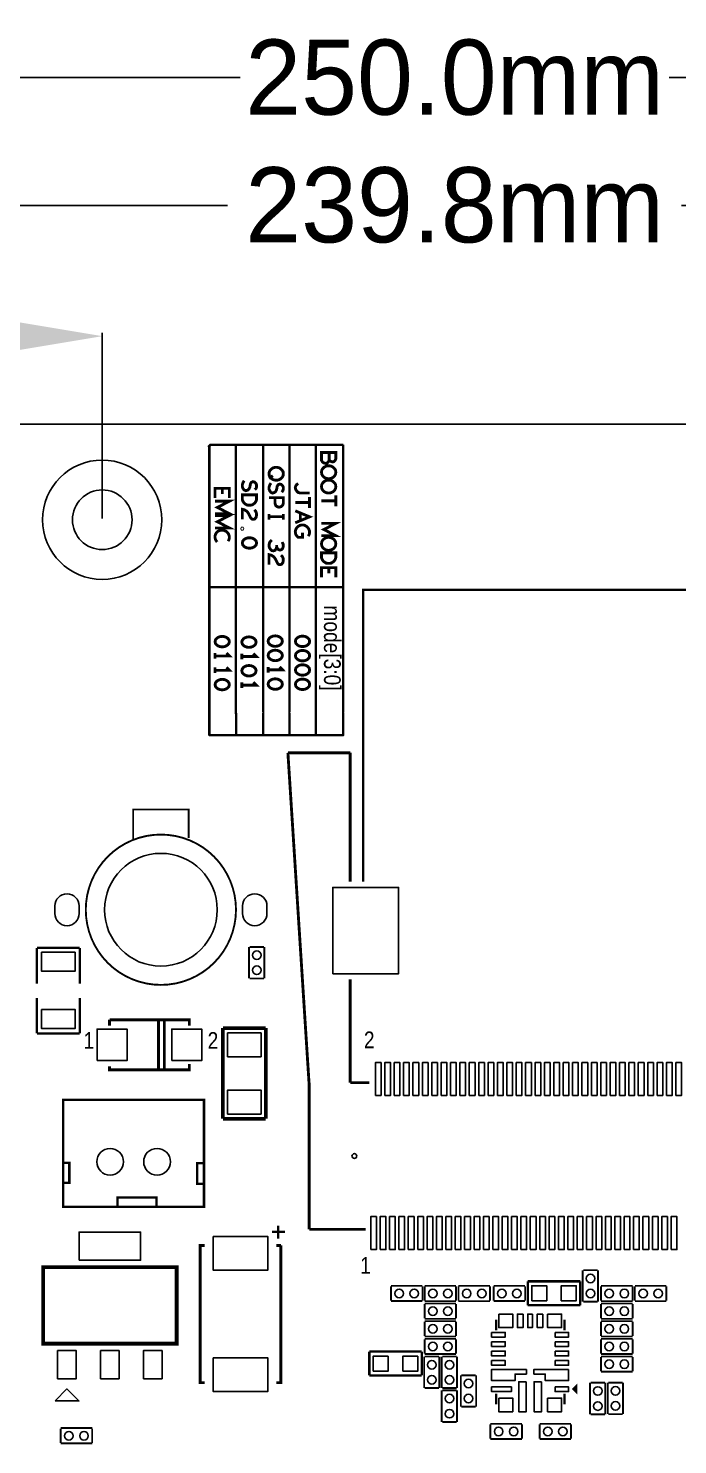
# Model space of a CAD drawing. Extents: x 4 to 274, y -3 to 190.
# Drawn here: x 123.8 to 158.4, y 114.4 to 189.8 of the extents above; entities that cross this region are included whole.
import ezdxf

# ---------------------------------------------------------------- set-up
doc = ezdxf.new("R2010")
doc.units = 0
doc.header["$MEASUREMENT"] = 0
doc.layers.get('0').update_dxf_attribs({"linetype": 'CONTINUOUS'})
doc.layers.get('Defpoints').update_dxf_attribs({"linetype": 'CONTINUOUS'})
for name, color, linetype in [('BG_OUTLINE', 7, 'CONTINUOUS'), ('BG_SILKSCREEN_TOP', 231, 'CONTINUOUS'), ('PG_SILKSCREEN_TOP', 130, 'CONTINUOUS'), ('PIN_TOP', 140, 'CONTINUOUS')]:
    doc.layers.add(name, color=color, linetype=linetype)
doc.dimstyles.get("Standard").update_dxf_attribs({"dimtxt": 0.18, "dimasz": 0.18, "dimexe": 0.18, "dimexo": 0.0625, "dimgap": 0.09, "dimtad": 0, "dimtih": 1, "dimtoh": 1, "dimdec": 4, "dimzin": 0, "dimdsep": 46, "dimtxsty": 'STANDARD', "dimcen": 0.09, "dimadec": 0, "dimazin": 0, "dimtfac": 1, "dimtdec": 4, "dimtofl": 0, "dimtmove": 0, "dimatfit": 3, "dimfxl": 1, "dimtolj": 1, "dimtzin": 0, "dimarcsym": 0})

# ---------------------------------------------------------------- blocks, each defined once
blk = doc.blocks.new('*D9')
at = {"color": 0, "linetype": 'Continuous', "lineweight": -2, "transparency": 16777216}
for p, q in [((26.594, 163.689), (26.594, 173.577)), ((32.594, 173.397), (67.409, 173.397)), ((121.737, 173.397), (86.922, 173.397)), ((127.737, 163.689), (127.737, 173.577))]:
    blk.add_line(p, q, dxfattribs=at)
at = {"color": 0, "linetype": 'Continuous', "transparency": 16777216}
for points in [[(32.594, 174.397), (32.594, 172.397), (26.594, 173.397)], [(121.737, 174.397), (121.737, 172.397), (127.737, 173.397)]]:
    blk.add_solid(points, dxfattribs=at)
at = {"layer": 'Defpoints', "color": 0, "linetype": 'Continuous', "transparency": 16777216}
for p in [(127.737, 173.397), (26.594, 163.627), (127.737, 163.627)]:
    blk.add_point(p, dxfattribs=at)
at = {"color": 0, "linetype": 'Continuous', "transparency": 16777216, "insert": (77.165, 173.397), "char_height": 4, "attachment_point": 5}
blk.add_mtext('\\A1;101.1mm', dxfattribs=at)
blk = doc.blocks.new('*D10')
at = {"color": 0, "linetype": 'Continuous', "lineweight": -2, "transparency": 16777216}
for p, q in [((26.594, 163.689), (26.594, 180.539)), ((32.594, 180.359), (134.417, 180.359)), ((260.421, 180.359), (158.597, 180.359)), ((266.421, 163.689), (266.421, 180.539))]:
    blk.add_line(p, q, dxfattribs=at)
at = {"color": 0, "linetype": 'Continuous', "transparency": 16777216}
for points in [[(32.594, 181.359), (32.594, 179.359), (26.594, 180.359)], [(260.421, 181.359), (260.421, 179.359), (266.421, 180.359)]]:
    blk.add_solid(points, dxfattribs=at)
at = {"layer": 'Defpoints', "color": 0, "linetype": 'Continuous', "transparency": 16777216}
for p in [(266.421, 180.359), (26.594, 163.627), (266.421, 163.627)]:
    blk.add_point(p, dxfattribs=at)
at = {"color": 0, "linetype": 'Continuous', "transparency": 16777216, "insert": (146.507, 180.359), "char_height": 4, "attachment_point": 5}
blk.add_mtext('\\A1;239.8mm', dxfattribs=at)
blk = doc.blocks.new('*D11')
at = {"color": 0, "linetype": 'Continuous', "lineweight": -2, "transparency": 16777216}
for p, q in [((21.514, 168.769), (21.514, 187.334)), ((27.514, 187.154), (135.084, 187.154)), ((265.501, 187.154), (157.931, 187.154)), ((271.501, 168.769), (271.501, 187.334))]:
    blk.add_line(p, q, dxfattribs=at)
at = {"color": 0, "linetype": 'Continuous', "transparency": 16777216}
for points in [[(27.514, 188.154), (27.514, 186.154), (21.514, 187.154)], [(265.501, 188.154), (265.501, 186.154), (271.501, 187.154)]]:
    blk.add_solid(points, dxfattribs=at)
at = {"layer": 'Defpoints', "color": 0, "linetype": 'Continuous', "transparency": 16777216}
for p in [(271.501, 187.154), (21.514, 168.707), (271.501, 168.707)]:
    blk.add_point(p, dxfattribs=at)
at = {"color": 0, "linetype": 'Continuous', "transparency": 16777216, "insert": (146.507, 187.154), "char_height": 4, "attachment_point": 5}
blk.add_mtext('\\A1;250.0mm', dxfattribs=at)

msp = doc.modelspace()

# ---------------------------------------------------------------- linework, layer by layer
at = {"linetype": 'Continuous'}
msp.add_circle((127.7366, 163.6268), 1.5875, dxfattribs=at)
at = {"layer": 'BG_OUTLINE'}
msp.add_lwpolyline([(21.5138, -1.27), (21.5138, 168.7068), (271.5006, 168.7068), (271.5006, -1.27)], close=True, dxfattribs=at)
at = {"layer": 'BG_SILKSCREEN_TOP'}
for points, const_width in [([(133.479032, 153.331926), (133.440932, 153.370026), (133.440932, 167.522906), (133.425692, 167.538146), (133.504432, 167.616886), (140.575792, 167.616886)], 0.127), ([(134.855712, 167.624506), (134.855712, 153.326846), (134.863332, 153.319226), (134.863332, 152.172924), (134.859268, 152.16886)], 0.127), ([(136.300972, 167.632126), (136.300972, 153.347166), (136.293352, 153.339546)], 0.127), ([(137.710672, 167.616886), (137.710672, 153.349706), (137.725912, 153.334466)], 0.127), ([(139.110212, 167.632126), (139.110212, 152.185116), (139.151868, 152.14346)], 0.127), ([(140.575792, 167.616886), (140.575792, 153.347166), (140.591032, 153.331926)], 0.127), ([(139.821412, 166.816786), (139.859512, 166.765986), (139.923012, 166.727886), (140.011912, 166.702486), (140.088112, 166.727886), (140.138912, 166.778686), (140.177012, 166.867586), (140.177012, 167.210486), (139.415012, 167.210486), (139.415012, 166.791386), (139.465812, 166.702486), (139.542012, 166.651686), (139.630912, 166.626286), (139.719812, 166.651686), (139.796012, 166.727886), (139.821412, 166.816786), (139.821412, 167.210486)], 0.1524), ([(139.415012, 166.156386), (139.427712, 166.257986), (139.478512, 166.346886), (139.554712, 166.423086), (139.643612, 166.473886), (139.745212, 166.499286), (139.846812, 166.499286), (139.948412, 166.473886), (140.037312, 166.423086), (140.113512, 166.346886), (140.164312, 166.257986), (140.177012, 166.156386), (140.164312, 166.054786), (140.113512, 165.965886), (140.037312, 165.889686), (139.948412, 165.838886), (139.846812, 165.813486), (139.745212, 165.813486), (139.643612, 165.838886), (139.554712, 165.889686), (139.478512, 165.965886), (139.427712, 166.054786), (139.415012, 166.156386)], 0.1524), ([(136.621012, 166.075106), (136.633712, 166.176706), (136.684512, 166.265606), (136.760712, 166.341806), (136.849612, 166.392606), (136.951212, 166.418006), (137.052812, 166.418006), (137.154412, 166.392606), (137.243312, 166.341806), (137.319512, 166.265606), (137.370312, 166.176706), (137.383012, 166.075106), (137.370312, 165.973506), (137.319512, 165.884606), (137.243312, 165.808406), (137.154412, 165.757606), (137.052812, 165.732206), (136.951212, 165.732206), (136.849612, 165.757606), (136.760712, 165.808406), (136.684512, 165.884606), (136.633712, 165.973506), (136.621012, 166.075106)], 0.1524), ([(136.824212, 165.973506), (136.621012, 165.821106)], 0.1524), ([(133.743192, 164.792406), (133.743192, 165.300406), (134.505192, 165.300406), (134.505192, 164.792406)], 0.1524), ([(134.136892, 164.995606), (134.136892, 165.300406)], 0.1524), ([(135.297672, 165.706806), (135.234172, 165.605206), (135.196072, 165.490906), (135.196072, 165.389306), (135.234172, 165.287706), (135.297672, 165.211506), (135.386572, 165.173406), (135.475472, 165.198806), (135.551672, 165.262306), (135.602472, 165.376606), (135.627872, 165.529006), (135.678672, 165.617906), (135.767572, 165.656006), (135.856472, 165.630606), (135.919972, 165.567106), (135.958072, 165.478206), (135.958072, 165.389306), (135.932672, 165.300406), (135.869172, 165.224206)], 0.1524), ([(136.722612, 165.579806), (136.659112, 165.478206), (136.621012, 165.363906), (136.621012, 165.262306), (136.659112, 165.160706), (136.722612, 165.084506), (136.811512, 165.046406), (136.900412, 165.071806), (136.976612, 165.135306), (137.027412, 165.249606), (137.052812, 165.402006), (137.103612, 165.490906), (137.192512, 165.529006), (137.281412, 165.503606), (137.344912, 165.440106), (137.383012, 165.351206), (137.383012, 165.262306), (137.357612, 165.173406), (137.294112, 165.097206)], 0.1524), ([(138.170412, 165.562026), (138.094212, 165.498526), (138.043412, 165.422326), (138.018012, 165.333426), (138.043412, 165.231826), (138.094212, 165.155626), (138.170412, 165.079426), (138.272012, 165.054026), (138.780012, 165.054026)], 0.1524), ([(139.415012, 165.394386), (139.427712, 165.495986), (139.478512, 165.584886), (139.554712, 165.661086), (139.643612, 165.711886), (139.745212, 165.737286), (139.846812, 165.737286), (139.948412, 165.711886), (140.037312, 165.661086), (140.113512, 165.584886), (140.164312, 165.495986), (140.177012, 165.394386), (140.164312, 165.292786), (140.113512, 165.203886), (140.037312, 165.127686), (139.948412, 165.076886), (139.846812, 165.051486), (139.745212, 165.051486), (139.643612, 165.076886), (139.554712, 165.127686), (139.478512, 165.203886), (139.427712, 165.292786), (139.415012, 165.394386)], 0.1524), ([(133.743192, 164.614606), (134.505192, 164.614606), (133.870192, 164.284406), (134.505192, 163.954206), (133.743192, 163.954206)], 0.1524), ([(135.196072, 164.957506), (135.958072, 164.957506), (135.958072, 164.703506), (135.919972, 164.601906), (135.869172, 164.525706), (135.792972, 164.462206), (135.704072, 164.411406), (135.577072, 164.398706), (135.450072, 164.411406), (135.361172, 164.462206), (135.284972, 164.525706), (135.234172, 164.601906), (135.196072, 164.703506), (135.196072, 164.957506)], 0.1524), ([(136.621012, 164.805106), (137.383012, 164.805106), (137.383012, 164.500306), (137.344912, 164.398706), (137.256012, 164.322506), (137.154412, 164.297106), (137.052812, 164.322506), (136.976612, 164.386006), (136.938512, 164.500306), (136.938512, 164.805106)], 0.1524), ([(138.780012, 164.546026), (138.018012, 164.546026)], 0.1524), ([(138.780012, 164.838126), (138.780012, 164.253926)], 0.1524), ([(140.177012, 164.632386), (139.415012, 164.632386)], 0.1524), ([(140.177012, 164.924486), (140.177012, 164.340286)], 0.1524), ([(133.743192, 163.852606), (134.505192, 163.852606), (133.870192, 163.522406), (134.505192, 163.192206), (133.743192, 163.192206)], 0.1524), ([(135.831072, 164.157406), (135.907272, 164.081206), (135.945372, 163.992306), (135.958072, 163.890706), (135.932672, 163.763706), (135.869172, 163.674806), (135.792972, 163.649406), (135.716772, 163.662106), (135.653272, 163.712906), (135.526272, 163.966906), (135.437372, 164.081206), (135.310372, 164.157406), (135.196072, 164.182806), (135.196072, 163.649406)], 0.1524), ([(136.621012, 163.941506), (136.621012, 163.636706)], 0.1524), ([(137.383012, 163.789106), (136.621012, 163.789106)], 0.1524), ([(137.383012, 163.941506), (137.383012, 163.636706)], 0.1524), ([(138.018012, 164.101526), (138.780012, 163.784026), (138.018012, 163.466526)], 0.1524), ([(138.284712, 163.580826), (138.284712, 163.987226)], 0.1524), ([(134.441692, 162.481006), (134.479792, 162.557206), (134.505192, 162.646106), (134.505192, 162.747706), (134.467092, 162.862006), (134.403592, 162.950906), (134.327392, 163.014406), (134.200392, 163.065206), (134.086092, 163.077906), (133.971792, 163.052506), (133.895592, 163.014406), (133.819392, 162.938206), (133.768592, 162.849306), (133.743192, 162.760406), (133.743192, 162.671506), (133.768592, 162.582606), (133.806692, 162.506406), (133.857492, 162.442906)], 0.1524), ([(135.170672, 163.154106), (135.183372, 163.179506), (135.208772, 163.179506), (135.221472, 163.154106), (135.208772, 163.128706), (135.183372, 163.128706), (135.170672, 163.154106)], 0.1524), ([(138.399012, 162.945826), (138.399012, 162.691826), (138.170412, 162.691826), (138.094212, 162.768026), (138.043412, 162.856926), (138.018012, 162.983926), (138.043412, 163.110926), (138.094212, 163.199826), (138.170412, 163.276026), (138.259312, 163.326826), (138.360912, 163.352226), (138.449812, 163.352226), (138.526012, 163.326826), (138.614912, 163.276026), (138.691112, 163.199826), (138.741912, 163.123626), (138.780012, 163.022026), (138.780012, 162.933126), (138.754612, 162.831526), (138.703812, 162.755326)], 0.1524), ([(139.415012, 163.438586), (140.177012, 163.438586), (139.542012, 163.108386), (140.177012, 162.778186), (139.415012, 162.778186)], 0.1524), ([(135.958072, 162.392106), (135.932672, 162.493706), (135.869172, 162.569906), (135.792972, 162.620706), (135.691372, 162.658806), (135.577072, 162.671506), (135.462772, 162.658806), (135.361172, 162.620706), (135.284972, 162.569906), (135.221472, 162.493706), (135.196072, 162.392106), (135.221472, 162.290506), (135.284972, 162.214306), (135.361172, 162.163506), (135.462772, 162.125406), (135.577072, 162.112706), (135.691372, 162.125406), (135.792972, 162.163506), (135.869172, 162.214306), (135.932672, 162.290506), (135.958072, 162.392106)], 0.1524), ([(136.773412, 162.544506), (136.684512, 162.468306), (136.633712, 162.366706), (136.621012, 162.252406), (136.633712, 162.150806), (136.697212, 162.049206), (136.773412, 161.985706), (136.849612, 161.973006), (136.938512, 161.998406), (137.002012, 162.087306), (137.027412, 162.176206), (137.027412, 162.290506)], 0.1524), ([(137.027412, 162.176206), (137.065512, 162.100006), (137.129012, 162.036506), (137.205212, 162.011106), (137.281412, 162.036506), (137.344912, 162.100006), (137.383012, 162.214306), (137.370312, 162.328606), (137.319512, 162.442906)], 0.1524), ([(139.415012, 162.346386), (139.427712, 162.447986), (139.478512, 162.536886), (139.554712, 162.613086), (139.643612, 162.663886), (139.745212, 162.689286), (139.846812, 162.689286), (139.948412, 162.663886), (140.037312, 162.613086), (140.113512, 162.536886), (140.164312, 162.447986), (140.177012, 162.346386), (140.164312, 162.244786), (140.113512, 162.155886), (140.037312, 162.079686), (139.948412, 162.028886), (139.846812, 162.003486), (139.745212, 162.003486), (139.643612, 162.028886), (139.554712, 162.079686), (139.478512, 162.155886), (139.427712, 162.244786), (139.415012, 162.346386)], 0.1524), ([(137.256012, 161.744406), (137.332212, 161.668206), (137.370312, 161.579306), (137.383012, 161.477706), (137.357612, 161.350706), (137.294112, 161.261806), (137.217912, 161.236406), (137.141712, 161.249106), (137.078212, 161.299906), (136.951212, 161.553906), (136.862312, 161.668206), (136.735312, 161.744406), (136.621012, 161.769806), (136.621012, 161.236406)], 0.1524), ([(139.415012, 161.863786), (140.177012, 161.863786), (140.177012, 161.609786), (140.138912, 161.508186), (140.088112, 161.431986), (140.011912, 161.368486), (139.923012, 161.317686), (139.796012, 161.304986), (139.669012, 161.317686), (139.580112, 161.368486), (139.503912, 161.431986), (139.453112, 161.508186), (139.415012, 161.609786), (139.415012, 161.863786)], 0.1524), ([(139.415012, 160.568386), (139.415012, 161.076386), (140.177012, 161.076386), (140.177012, 160.568386)], 0.1524), ([(139.808712, 160.771586), (139.808712, 161.076386)], 0.1524), ([(140.593572, 160.040066), (133.458712, 160.040066), (133.451092, 160.047686)], 0.127), ([(141.6304, 144.3736), (141.6304, 159.893), (209.4992, 159.893), (209.4992, 144.3736)], 0.127), ([(137.332212, 157.169866), (137.306812, 157.271466), (137.243312, 157.347666), (137.167112, 157.398466), (137.065512, 157.436566), (136.951212, 157.449266), (136.836912, 157.436566), (136.735312, 157.398466), (136.659112, 157.347666), (136.595612, 157.271466), (136.570212, 157.169866), (136.595612, 157.068266), (136.659112, 156.992066), (136.735312, 156.941266), (136.836912, 156.903166), (136.951212, 156.890466), (137.065512, 156.903166), (137.167112, 156.941266), (137.243312, 156.992066), (137.306812, 157.068266), (137.332212, 157.169866)], 0.1524), ([(134.507732, 157.141926), (134.482332, 157.243526), (134.418832, 157.319726), (134.342632, 157.370526), (134.241032, 157.408626), (134.126732, 157.421326), (134.012432, 157.408626), (133.910832, 157.370526), (133.834632, 157.319726), (133.771132, 157.243526), (133.745732, 157.141926), (133.771132, 157.040326), (133.834632, 156.964126), (133.910832, 156.913326), (134.012432, 156.875226), (134.126732, 156.862526), (134.241032, 156.875226), (134.342632, 156.913326), (134.418832, 156.964126), (134.482332, 157.040326), (134.507732, 157.141926)], 0.1524), ([(135.932672, 157.116526), (135.907272, 157.218126), (135.843772, 157.294326), (135.767572, 157.345126), (135.665972, 157.383226), (135.551672, 157.395926), (135.437372, 157.383226), (135.335772, 157.345126), (135.259572, 157.294326), (135.196072, 157.218126), (135.170672, 157.116526), (135.196072, 157.014926), (135.259572, 156.938726), (135.335772, 156.887926), (135.437372, 156.849826), (135.551672, 156.837126), (135.665972, 156.849826), (135.767572, 156.887926), (135.843772, 156.938726), (135.907272, 157.014926), (135.932672, 157.116526)], 0.1524), ([(138.023092, 157.157166), (138.048492, 157.055566), (138.111992, 156.979366), (138.188192, 156.928566), (138.289792, 156.890466), (138.404092, 156.877766), (138.518392, 156.890466), (138.619992, 156.928566), (138.696192, 156.979366), (138.759692, 157.055566), (138.785092, 157.157166), (138.759692, 157.258766), (138.696192, 157.334966), (138.619992, 157.385766), (138.518392, 157.423866), (138.404092, 157.436566), (138.289792, 157.423866), (138.188192, 157.385766), (138.111992, 157.334966), (138.048492, 157.258766), (138.023092, 157.157166)], 0.1524), ([(133.745732, 156.379926), (134.507732, 156.379926), (134.355332, 156.532326)], 0.1524), ([(133.745732, 156.532326), (133.745732, 156.227526)], 0.1524), ([(135.170672, 156.354526), (135.932672, 156.354526), (135.780272, 156.506926)], 0.1524), ([(135.170672, 156.506926), (135.170672, 156.202126)], 0.1524), ([(137.332212, 156.407866), (137.306812, 156.509466), (137.243312, 156.585666), (137.167112, 156.636466), (137.065512, 156.674566), (136.951212, 156.687266), (136.836912, 156.674566), (136.735312, 156.636466), (136.659112, 156.585666), (136.595612, 156.509466), (136.570212, 156.407866), (136.595612, 156.306266), (136.659112, 156.230066), (136.735312, 156.179266), (136.836912, 156.141166), (136.951212, 156.128466), (137.065512, 156.141166), (137.167112, 156.179266), (137.243312, 156.230066), (137.306812, 156.306266), (137.332212, 156.407866)], 0.1524), ([(138.023092, 156.395166), (138.048492, 156.293566), (138.111992, 156.217366), (138.188192, 156.166566), (138.289792, 156.128466), (138.404092, 156.115766), (138.518392, 156.128466), (138.619992, 156.166566), (138.696192, 156.217366), (138.759692, 156.293566), (138.785092, 156.395166), (138.759692, 156.496766), (138.696192, 156.572966), (138.619992, 156.623766), (138.518392, 156.661866), (138.404092, 156.674566), (138.289792, 156.661866), (138.188192, 156.623766), (138.111992, 156.572966), (138.048492, 156.496766), (138.023092, 156.395166)], 0.1524), ([(133.745732, 155.617926), (134.507732, 155.617926), (134.355332, 155.770326)], 0.1524), ([(133.745732, 155.770326), (133.745732, 155.465526)], 0.1524), ([(135.932672, 155.592526), (135.907272, 155.694126), (135.843772, 155.770326), (135.767572, 155.821126), (135.665972, 155.859226), (135.551672, 155.871926), (135.437372, 155.859226), (135.335772, 155.821126), (135.259572, 155.770326), (135.196072, 155.694126), (135.170672, 155.592526), (135.196072, 155.490926), (135.259572, 155.414726), (135.335772, 155.363926), (135.437372, 155.325826), (135.551672, 155.313126), (135.665972, 155.325826), (135.767572, 155.363926), (135.843772, 155.414726), (135.907272, 155.490926), (135.932672, 155.592526)], 0.1524), ([(136.570212, 155.645866), (137.332212, 155.645866), (137.179812, 155.798266)], 0.1524), ([(136.570212, 155.798266), (136.570212, 155.493466)], 0.1524), ([(138.023092, 155.633166), (138.048492, 155.531566), (138.111992, 155.455366), (138.188192, 155.404566), (138.289792, 155.366466), (138.404092, 155.353766), (138.518392, 155.366466), (138.619992, 155.404566), (138.696192, 155.455366), (138.759692, 155.531566), (138.785092, 155.633166), (138.759692, 155.734766), (138.696192, 155.810966), (138.619992, 155.861766), (138.518392, 155.899866), (138.404092, 155.912566), (138.289792, 155.899866), (138.188192, 155.861766), (138.111992, 155.810966), (138.048492, 155.734766), (138.023092, 155.633166)], 0.1524), ([(134.507732, 154.855926), (134.482332, 154.957526), (134.418832, 155.033726), (134.342632, 155.084526), (134.241032, 155.122626), (134.126732, 155.135326), (134.012432, 155.122626), (133.910832, 155.084526), (133.834632, 155.033726), (133.771132, 154.957526), (133.745732, 154.855926), (133.771132, 154.754326), (133.834632, 154.678126), (133.910832, 154.627326), (134.012432, 154.589226), (134.126732, 154.576526), (134.241032, 154.589226), (134.342632, 154.627326), (134.418832, 154.678126), (134.482332, 154.754326), (134.507732, 154.855926)], 0.1524), ([(135.170672, 154.830526), (135.932672, 154.830526), (135.780272, 154.982926)], 0.1524), ([(135.170672, 154.982926), (135.170672, 154.678126)], 0.1524), ([(137.332212, 154.883866), (137.306812, 154.985466), (137.243312, 155.061666), (137.167112, 155.112466), (137.065512, 155.150566), (136.951212, 155.163266), (136.836912, 155.150566), (136.735312, 155.112466), (136.659112, 155.061666), (136.595612, 154.985466), (136.570212, 154.883866), (136.595612, 154.782266), (136.659112, 154.706066), (136.735312, 154.655266), (136.836912, 154.617166), (136.951212, 154.604466), (137.065512, 154.617166), (137.167112, 154.655266), (137.243312, 154.706066), (137.306812, 154.782266), (137.332212, 154.883866)], 0.1524), ([(138.023092, 154.871166), (138.048492, 154.769566), (138.111992, 154.693366), (138.188192, 154.642566), (138.289792, 154.604466), (138.404092, 154.591766), (138.518392, 154.604466), (138.619992, 154.642566), (138.696192, 154.693366), (138.759692, 154.769566), (138.785092, 154.871166), (138.759692, 154.972766), (138.696192, 155.048966), (138.619992, 155.099766), (138.518392, 155.137866), (138.404092, 155.150566), (138.289792, 155.137866), (138.188192, 155.099766), (138.111992, 155.048966), (138.048492, 154.972766), (138.023092, 154.871166)], 0.1524), ([(133.440932, 153.370026), (133.440932, 152.176226), (133.453632, 152.163526), (140.565632, 152.163526), (140.575792, 152.173686), (140.575792, 153.347166)], 0.127), ([(136.300972, 153.347166), (136.300972, 152.149556), (136.307068, 152.14346)], 0.127), ([(137.710672, 153.349706), (137.710672, 152.175464), (137.704068, 152.16886)], 0.127)]:
    msp.add_lwpolyline(points, dxfattribs=dict(at, const_width=const_width))
at = {"layer": 'PG_SILKSCREEN_TOP'}
for points, const_width in [([(137.625328, 151.22652), (138.762486, 133.48208)], 0.1524), ([(137.625328, 151.22652), (140.942568, 151.22652)], 0.1524), ([(140.942568, 151.22652), (140.942568, 144.36852)], 0.1524), ([(132.335524, 146.685), (132.335524, 148.209), (129.386076, 148.209), (129.386076, 146.6088)], 0.100076), ([(135.5598, 139.2174), (135.5598, 140.8938)], 0.1016), ([(135.5852, 140.8938), (136.3472, 140.8938)], 0.1016), ([(136.3726, 140.8938), (136.3726, 139.2174)], 0.1016), ([(124.2568, 140.843), (124.2568, 138.938)], 0.127), ([(126.5428, 140.843), (124.2568, 140.843)], 0.127), ([(126.5428, 138.938), (126.5428, 140.843)], 0.127), ([(136.3472, 139.2174), (135.5852, 139.2174)], 0.1016), ([(140.942568, 139.168632), (140.942568, 133.67131)], 0.1524), ([(124.2568, 136.2964), (124.2568, 138.176)], 0.127), ([(126.5428, 138.176), (126.5428, 136.2964)], 0.127), ([(128.128776, 137.019284), (132.373624, 137.019284), (132.373624, 136.7028)], 0.1524), ([(128.128776, 136.7028), (128.128776, 137.019284)], 0.1524), ([(130.73761, 134.354316), (130.73761, 137.019284)], 0.1524), ([(131.04241, 134.354316), (131.04241, 137.019284)], 0.1524), ([(134.1628, 136.5758), (134.1628, 131.7498)], 0.2032), ([(136.4488, 136.5758), (134.1628, 136.5758)], 0.2032), ([(136.4488, 131.7498), (136.4488, 136.5758)], 0.2032), ([(126.5428, 136.2964), (124.2568, 136.2964)], 0.127), ([(132.373624, 134.6708), (132.373624, 134.354316), (128.128776, 134.354316), (128.128776, 134.5438)], 0.1524), ([(138.761978, 133.67131), (138.761978, 125.86589)], 0.1524), ([(141.964664, 133.67131), (140.942568, 133.67131)], 0.1524), ([(133.157722, 127.063754), (125.65761, 127.063754), (125.65761, 132.763768), (133.157722, 132.763768), (133.157722, 127.063754)], 0.127), ([(134.1628, 131.7498), (136.4488, 131.7498)], 0.2032), ([(125.6792, 128.3462), (125.984, 128.3462), (125.984, 129.413), (125.7046, 129.413)], 0.127), ([(133.1214, 128.2954), (132.7912, 128.2954), (132.7912, 129.3876), (133.1468, 129.3876)], 0.127), ([(130.6322, 127.1016), (130.6322, 127.5588), (128.5494, 127.5588), (128.5494, 127.0762)], 0.127), ([(137.1092, 126.0602), (137.1092, 125.3744)], 0.127), ([(138.761978, 125.86589), (141.764766, 125.86589)], 0.1524), ([(136.779, 125.73), (137.4648, 125.73)], 0.127), ([(133.1976, 117.71122), (132.95249, 117.71122), (132.95249, 125.01118), (133.1976, 125.01118)], 0.1524), ([(137.0076, 125.01118), (137.25271, 125.01118)], 0.1524), ([(137.25271, 125.01118), (137.25271, 117.71122), (137.0076, 117.71122)], 0.1524), ([(124.587, 123.8504), (131.699, 123.8504), (131.699, 119.7864), (124.587, 119.7864), (124.587, 123.8504)], 0.2032), ([(153.330148, 122.01779), (153.330148, 123.69419)], 0.1016), ([(153.355548, 123.69419), (154.117548, 123.69419)], 0.1016), ([(154.142948, 123.69419), (154.142948, 122.01779)], 0.1016), ([(143.1163, 122.86234), (144.7927, 122.86234)], 0.1016), ([(143.1163, 122.07494), (143.1163, 122.83694)], 0.1016), ([(144.7927, 122.83694), (144.7927, 122.07494)], 0.1016), ([(144.907, 122.8598), (146.5834, 122.8598)], 0.1016), ([(144.907, 122.0724), (144.907, 122.8344)], 0.1016), ([(146.5834, 122.8344), (146.5834, 122.0724)], 0.1016), ([(146.7104, 122.8598), (148.3868, 122.8598)], 0.1016), ([(146.7104, 122.0724), (146.7104, 122.8344)], 0.1016), ([(148.3868, 122.8344), (148.3868, 122.0724)], 0.1016), ([(148.58492, 122.86234), (150.26132, 122.86234)], 0.1016), ([(148.58492, 122.07494), (148.58492, 122.83694)], 0.1016), ([(150.26132, 122.83694), (150.26132, 122.07494)], 0.1016), ([(150.40102, 123.1011), (153.19502, 123.1011)], 0.127), ([(150.40102, 121.8311), (150.40102, 123.1011)], 0.127), ([(153.19502, 123.1011), (153.19502, 121.8311)], 0.127), ([(154.305, 122.8598), (155.9814, 122.8598)], 0.1016), ([(154.305, 122.0724), (154.305, 122.8344)], 0.1016), ([(155.9814, 122.8344), (155.9814, 122.0724)], 0.1016), ([(156.10332, 122.8598), (157.77972, 122.8598)], 0.1016), ([(156.10332, 122.0724), (156.10332, 122.8344)], 0.1016), ([(157.77972, 122.8344), (157.77972, 122.0724)], 0.1016), ([(144.7927, 122.04954), (143.1163, 122.04954)], 0.1016), ([(150.26132, 122.04954), (148.58492, 122.04954)], 0.1016), ([(146.5834, 122.047), (144.907, 122.047)], 0.1016), ([(144.907, 121.92), (146.5834, 121.92)], 0.1016), ([(144.907, 121.1326), (144.907, 121.8946)], 0.1016), ([(146.5834, 121.8946), (146.5834, 121.1326)], 0.1016), ([(148.3868, 122.047), (146.7104, 122.047)], 0.1016), ([(153.19502, 121.8311), (150.40102, 121.8311)], 0.127), ([(154.117548, 122.01779), (153.355548, 122.01779)], 0.1016), ([(155.9814, 122.047), (154.305, 122.047)], 0.1016), ([(154.305, 121.92), (155.9814, 121.92)], 0.1016), ([(154.305, 121.1326), (154.305, 121.8946)], 0.1016), ([(155.9814, 121.8946), (155.9814, 121.1326)], 0.1016), ([(157.77972, 122.047), (156.10332, 122.047)], 0.1016), ([(146.5834, 121.1072), (144.907, 121.1072)], 0.1016), ([(144.907, 120.9802), (146.5834, 120.9802)], 0.1016), ([(144.907, 120.1928), (144.907, 120.9548)], 0.1016), ([(146.5834, 120.9548), (146.5834, 120.1928)], 0.1016), ([(148.717, 120.4976), (148.717, 121.0564)], 0.124968), ([(152.3492, 120.4976), (152.3492, 121.0564)], 0.124968), ([(155.9814, 121.1072), (154.305, 121.1072)], 0.1016), ([(154.305, 120.9802), (155.9814, 120.9802)], 0.1016), ([(154.305, 120.1928), (154.305, 120.9548)], 0.1016), ([(155.9814, 120.9548), (155.9814, 120.1928)], 0.1016), ([(146.5834, 120.1674), (144.907, 120.1674)], 0.1016), ([(144.907, 120.0404), (146.5834, 120.0404)], 0.1016), ([(144.907, 119.253), (144.907, 120.015)], 0.1016), ([(146.5834, 120.015), (146.5834, 119.253)], 0.1016), ([(155.9814, 120.1674), (154.305, 120.1674)], 0.1016), ([(154.305, 120.0404), (155.9814, 120.0404)], 0.1016), ([(154.305, 119.253), (154.305, 120.015)], 0.1016), ([(155.9814, 120.015), (155.9814, 119.253)], 0.1016), ([(141.963394, 118.091712), (141.963394, 119.361712)], 0.127), ([(141.963394, 119.361712), (144.757394, 119.361712)], 0.127), ([(144.757394, 119.361712), (144.757394, 118.091712)], 0.127), ([(144.8816, 117.4242), (144.8816, 119.1006)], 0.1016), ([(146.5834, 119.2276), (144.907, 119.2276)], 0.1016), ([(144.907, 119.1006), (145.669, 119.1006)], 0.1016), ([(145.6944, 119.1006), (145.6944, 117.4242)], 0.1016), ([(145.8214, 117.4242), (145.8214, 119.1006)], 0.1016), ([(145.8468, 119.1006), (146.6088, 119.1006)], 0.1016), ([(146.6342, 119.1006), (146.6342, 117.4242)], 0.1016), ([(155.9814, 119.2276), (154.305, 119.2276)], 0.1016), ([(154.305, 119.1006), (155.9814, 119.1006)], 0.1016), ([(154.305, 118.3132), (154.305, 119.0752)], 0.1016), ([(155.9814, 119.0752), (155.9814, 118.3132)], 0.1016), ([(155.9814, 118.2878), (154.305, 118.2878)], 0.1016), ([(144.757394, 118.091712), (141.963394, 118.091712)], 0.127), ([(146.8374, 116.42598), (146.8374, 118.10238)], 0.1016), ([(146.8628, 118.10238), (147.6248, 118.10238)], 0.1016), ([(147.6502, 118.10238), (147.6502, 116.42598)], 0.1016), ([(152.9842, 117.221), (152.8318, 117.3734), (152.9842, 117.5258), (152.9842, 117.221)], 0.124968), ([(153.7208, 116.0272), (153.7208, 117.7036)], 0.1016), ([(153.7462, 117.7036), (154.5082, 117.7036)], 0.1016), ([(154.5336, 117.7036), (154.5336, 116.0272)], 0.1016), ([(154.66314, 116.03228), (154.66314, 117.70868)], 0.1016), ([(154.68854, 117.70868), (155.45054, 117.70868)], 0.1016), ([(155.47594, 117.70868), (155.47594, 116.03228)], 0.1016), ([(145.669, 117.4242), (144.907, 117.4242)], 0.1016), ([(145.8214, 115.6208), (145.8214, 117.2972)], 0.1016), ([(146.6088, 117.4242), (145.8468, 117.4242)], 0.1016), ([(145.8468, 117.2972), (146.6088, 117.2972)], 0.1016), ([(146.6342, 117.2972), (146.6342, 115.6208)], 0.1016), ([(148.717, 116.5606), (148.717, 117.1194)], 0.124968), ([(152.3492, 116.5606), (152.3492, 117.1194)], 0.124968), ([(147.6248, 116.42598), (146.8628, 116.42598)], 0.1016), ([(154.5082, 116.0272), (153.7462, 116.0272)], 0.1016), ([(155.45054, 116.03228), (154.68854, 116.03228)], 0.1016), ([(125.5268, 115.2906), (127.2032, 115.2906)], 0.1016), ([(146.6088, 115.6208), (145.8468, 115.6208)], 0.1016), ([(148.4122, 115.5192), (150.0886, 115.5192)], 0.1016), ([(148.4122, 114.7318), (148.4122, 115.4938)], 0.1016), ([(150.0886, 115.4938), (150.0886, 114.7318)], 0.1016), ([(151.0284, 115.5192), (152.7048, 115.5192)], 0.1016), ([(151.0284, 114.7318), (151.0284, 115.4938)], 0.1016), ([(152.7048, 115.4938), (152.7048, 114.7318)], 0.1016), ([(125.5268, 114.5032), (125.5268, 115.2652)], 0.1016), ([(127.2032, 115.2652), (127.2032, 114.5032)], 0.1016), ([(150.0886, 114.7064), (148.4122, 114.7064)], 0.1016), ([(152.7048, 114.7064), (151.0284, 114.7064)], 0.1016), ([(127.2032, 114.4778), (125.5268, 114.4778)], 0.1016)]:
    msp.add_lwpolyline(points, dxfattribs=dict(at, const_width=const_width))
at = {"layer": 'PG_SILKSCREEN_TOP', "const_width": 0.100076}
msp.add_lwpolyline([(134.860792, 142.875, 1), (126.860808, 142.875, 1), (134.860792, 142.875)], format="xyb", dxfattribs=at)
at = {"layer": 'PG_SILKSCREEN_TOP'}
msp.add_lwpolyline([(125.222, 116.7384), (126.492, 116.7384), (125.857, 117.3734)], close=True, dxfattribs=at)
at = {"layer": 'PIN_TOP'}
for points in [[(140.012166, 139.469876), (140.012166, 144.067276), (143.517366, 144.067276), (143.517366, 139.469876)], [(124.5108, 140.6144), (126.2888, 140.6144), (126.2888, 139.5984), (124.5108, 139.5984)], [(124.5108, 137.5664), (126.2888, 137.5664), (126.2888, 136.5504), (124.5108, 136.5504)], [(127.46101, 134.8486), (127.46101, 136.525), (129.06121, 136.525), (129.06121, 134.8486)], [(131.44119, 134.8486), (131.44119, 136.525), (133.04139, 136.525), (133.04139, 134.8486)], [(136.1948, 135.0518), (134.4168, 135.0518), (134.4168, 136.3218), (136.1948, 136.3218)], [(142.287498, 132.992368), (142.287498, 134.744968), (142.592298, 134.744968), (142.592298, 132.992368)], [(142.78737, 132.992368), (142.78737, 134.744968), (143.09217, 134.744968), (143.09217, 132.992368)], [(143.287496, 132.992368), (143.287496, 134.744968), (143.592296, 134.744968), (143.592296, 132.992368)], [(143.787368, 132.992368), (143.787368, 134.744968), (144.092168, 134.744968), (144.092168, 132.992368)], [(144.287494, 132.992368), (144.287494, 134.744968), (144.592294, 134.744968), (144.592294, 132.992368)], [(144.787366, 132.992368), (144.787366, 134.744968), (145.092166, 134.744968), (145.092166, 132.992368)], [(145.287492, 132.992368), (145.287492, 134.744968), (145.592292, 134.744968), (145.592292, 132.992368)], [(145.787364, 132.992368), (145.787364, 134.744968), (146.092164, 134.744968), (146.092164, 132.992368)], [(146.28749, 132.992368), (146.28749, 134.744968), (146.59229, 134.744968), (146.59229, 132.992368)], [(146.787362, 132.992368), (146.787362, 134.744968), (147.092162, 134.744968), (147.092162, 132.992368)], [(147.287488, 132.992368), (147.287488, 134.744968), (147.592288, 134.744968), (147.592288, 132.992368)], [(147.78736, 132.992368), (147.78736, 134.744968), (148.09216, 134.744968), (148.09216, 132.992368)], [(148.287486, 132.992368), (148.287486, 134.744968), (148.592286, 134.744968), (148.592286, 132.992368)], [(148.787358, 132.992368), (148.787358, 134.744968), (149.092158, 134.744968), (149.092158, 132.992368)], [(149.287484, 132.992368), (149.287484, 134.744968), (149.592284, 134.744968), (149.592284, 132.992368)], [(149.787356, 132.992368), (149.787356, 134.744968), (150.092156, 134.744968), (150.092156, 132.992368)], [(150.287482, 132.992368), (150.287482, 134.744968), (150.592282, 134.744968), (150.592282, 132.992368)], [(150.787354, 132.992368), (150.787354, 134.744968), (151.092154, 134.744968), (151.092154, 132.992368)], [(151.28748, 132.992368), (151.28748, 134.744968), (151.59228, 134.744968), (151.59228, 132.992368)], [(151.787352, 132.992368), (151.787352, 134.744968), (152.092152, 134.744968), (152.092152, 132.992368)], [(152.287478, 132.992368), (152.287478, 134.744968), (152.592278, 134.744968), (152.592278, 132.992368)], [(152.78735, 132.992368), (152.78735, 134.744968), (153.09215, 134.744968), (153.09215, 132.992368)], [(153.287476, 132.992368), (153.287476, 134.744968), (153.592276, 134.744968), (153.592276, 132.992368)], [(153.787348, 132.992368), (153.787348, 134.744968), (154.092148, 134.744968), (154.092148, 132.992368)], [(154.287474, 132.992368), (154.287474, 134.744968), (154.592274, 134.744968), (154.592274, 132.992368)], [(154.787346, 132.992368), (154.787346, 134.744968), (155.092146, 134.744968), (155.092146, 132.992368)], [(155.287472, 132.992368), (155.287472, 134.744968), (155.592272, 134.744968), (155.592272, 132.992368)], [(155.787344, 132.992368), (155.787344, 134.744968), (156.092144, 134.744968), (156.092144, 132.992368)], [(156.28747, 132.992368), (156.28747, 134.744968), (156.59227, 134.744968), (156.59227, 132.992368)], [(156.787342, 132.992368), (156.787342, 134.744968), (157.092142, 134.744968), (157.092142, 132.992368)], [(157.287468, 132.992368), (157.287468, 134.744968), (157.592268, 134.744968), (157.592268, 132.992368)], [(157.78734, 132.992368), (157.78734, 134.744968), (158.09214, 134.744968), (158.09214, 132.992368)], [(158.287466, 132.992368), (158.287466, 134.744968), (158.592266, 134.744968), (158.592266, 132.992368)], [(136.1948, 132.0038), (134.4168, 132.0038), (134.4168, 133.2738), (136.1948, 133.2738)], [(142.037308, 124.792232), (142.037308, 126.544832), (142.342108, 126.544832), (142.342108, 124.792232)], [(142.537434, 124.792232), (142.537434, 126.544832), (142.842234, 126.544832), (142.842234, 124.792232)], [(143.037306, 124.792232), (143.037306, 126.544832), (143.342106, 126.544832), (143.342106, 124.792232)], [(143.537432, 124.792232), (143.537432, 126.544832), (143.842232, 126.544832), (143.842232, 124.792232)], [(144.037304, 124.792232), (144.037304, 126.544832), (144.342104, 126.544832), (144.342104, 124.792232)], [(144.53743, 124.792232), (144.53743, 126.544832), (144.84223, 126.544832), (144.84223, 124.792232)], [(145.037302, 124.792232), (145.037302, 126.544832), (145.342102, 126.544832), (145.342102, 124.792232)], [(145.537428, 124.792232), (145.537428, 126.544832), (145.842228, 126.544832), (145.842228, 124.792232)], [(146.0373, 124.792232), (146.0373, 126.544832), (146.3421, 126.544832), (146.3421, 124.792232)], [(146.537426, 124.792232), (146.537426, 126.544832), (146.842226, 126.544832), (146.842226, 124.792232)], [(147.037298, 124.792232), (147.037298, 126.544832), (147.342098, 126.544832), (147.342098, 124.792232)], [(147.537424, 124.792232), (147.537424, 126.544832), (147.842224, 126.544832), (147.842224, 124.792232)], [(148.037296, 124.792232), (148.037296, 126.544832), (148.342096, 126.544832), (148.342096, 124.792232)], [(148.537422, 124.792232), (148.537422, 126.544832), (148.842222, 126.544832), (148.842222, 124.792232)], [(149.037294, 124.792232), (149.037294, 126.544832), (149.342094, 126.544832), (149.342094, 124.792232)], [(149.53742, 124.792232), (149.53742, 126.544832), (149.84222, 126.544832), (149.84222, 124.792232)], [(150.037292, 124.792232), (150.037292, 126.544832), (150.342092, 126.544832), (150.342092, 124.792232)], [(150.537418, 124.792232), (150.537418, 126.544832), (150.842218, 126.544832), (150.842218, 124.792232)], [(151.03729, 124.792232), (151.03729, 126.544832), (151.34209, 126.544832), (151.34209, 124.792232)], [(151.537416, 124.792232), (151.537416, 126.544832), (151.842216, 126.544832), (151.842216, 124.792232)], [(152.037288, 124.792232), (152.037288, 126.544832), (152.342088, 126.544832), (152.342088, 124.792232)], [(152.537414, 124.792232), (152.537414, 126.544832), (152.842214, 126.544832), (152.842214, 124.792232)], [(153.037286, 124.792232), (153.037286, 126.544832), (153.342086, 126.544832), (153.342086, 124.792232)], [(153.537412, 124.792232), (153.537412, 126.544832), (153.842212, 126.544832), (153.842212, 124.792232)], [(154.037284, 124.792232), (154.037284, 126.544832), (154.342084, 126.544832), (154.342084, 124.792232)], [(154.53741, 124.792232), (154.53741, 126.544832), (154.84221, 126.544832), (154.84221, 124.792232)], [(155.037536, 124.792232), (155.037536, 126.544832), (155.342336, 126.544832), (155.342336, 124.792232)], [(155.537408, 124.792232), (155.537408, 126.544832), (155.842208, 126.544832), (155.842208, 124.792232)], [(156.03728, 124.792232), (156.03728, 126.544832), (156.34208, 126.544832), (156.34208, 124.792232)], [(156.537406, 124.792232), (156.537406, 126.544832), (156.842206, 126.544832), (156.842206, 124.792232)], [(157.037532, 124.792232), (157.037532, 126.544832), (157.342332, 126.544832), (157.342332, 124.792232)], [(157.537404, 124.792232), (157.537404, 126.544832), (157.842204, 126.544832), (157.842204, 124.792232)], [(158.037276, 124.792232), (158.037276, 126.544832), (158.342076, 126.544832), (158.342076, 124.792232)], [(126.5047, 124.2187), (126.5047, 125.7173), (129.7813, 125.7173), (129.7813, 124.2187)], [(133.652641, 125.492129), (136.552559, 125.492129), (136.552559, 123.692031), (133.652641, 123.692031)], [(150.61057, 122.06605), (150.61057, 122.86615), (151.41067, 122.86615), (151.41067, 122.06605)], [(152.18537, 122.06605), (152.18537, 122.86615), (152.98547, 122.86615), (152.98547, 122.06605)], [(148.852763, 121.3612), (149.602825, 121.3612), (149.602825, 120.636284), (148.852763, 120.636284)], [(150.152735, 121.3612), (150.152735, 120.636284), (149.852761, 120.636284), (149.852761, 121.3612)], [(150.652734, 121.3612), (150.652734, 120.636284), (150.402798, 120.636284), (150.402798, 121.3612)], [(151.202771, 121.3612), (151.202771, 120.636284), (150.902797, 120.636284), (150.902797, 121.3612)], [(151.452707, 121.3612), (152.202769, 121.3612), (152.202769, 120.636284), (151.452707, 120.636284)], [(148.477732, 120.386094), (149.202648, 120.386094), (149.202648, 120.136158), (148.477732, 120.136158)], [(148.477732, 119.886222), (149.202648, 119.886222), (149.202648, 119.636286), (148.477732, 119.636286)], [(151.852884, 120.386094), (152.5778, 120.386094), (152.5778, 120.136158), (151.852884, 120.136158)], [(151.852884, 119.886222), (152.5778, 119.886222), (152.5778, 119.636286), (151.852884, 119.636286)], [(125.3617, 117.9195), (125.3617, 119.4181), (126.3523, 119.4181), (126.3523, 117.9195)], [(127.6477, 117.9195), (127.6477, 119.4181), (128.6383, 119.4181), (128.6383, 117.9195)], [(129.9337, 117.9195), (129.9337, 119.4181), (130.9243, 119.4181), (130.9243, 117.9195)], [(142.973044, 119.126762), (142.973044, 118.326662), (142.172944, 118.326662), (142.172944, 119.126762)], [(144.547844, 119.126762), (144.547844, 118.326662), (143.747744, 118.326662), (143.747744, 119.126762)], [(148.477732, 119.386096), (149.202648, 119.386096), (149.202648, 119.13616), (148.477732, 119.13616)], [(151.852884, 119.386096), (152.5778, 119.386096), (152.5778, 119.13616), (151.852884, 119.13616)], [(133.652641, 119.030369), (136.552559, 119.030369), (136.552559, 117.230271), (133.652641, 117.230271)], [(148.477732, 118.886224), (149.202648, 118.886224), (149.202648, 118.636288), (148.477732, 118.636288)], [(150.327868, 118.416324), (148.477986, 118.416324), (148.477986, 117.816376), (149.72792, 117.816376), (149.72792, 118.166388), (150.327868, 118.166388)], [(152.5778, 118.416324), (150.727918, 118.416324), (150.727918, 118.166388), (151.327866, 118.166388), (151.327866, 117.816376), (152.5778, 117.816376)], [(151.852884, 118.886224), (152.5778, 118.886224), (152.5778, 118.636288), (151.852884, 118.636288)], [(150.317835, 117.761131), (150.317835, 116.161185), (149.917785, 116.161185), (149.917785, 117.761131)], [(151.137747, 117.761131), (151.137747, 116.161185), (150.737697, 116.161185), (150.737697, 117.761131)], [(148.477732, 117.486176), (149.527768, 117.486176), (149.527768, 117.23624), (148.477732, 117.23624)], [(148.852763, 116.886228), (149.602825, 116.886228), (149.602825, 116.161312), (148.852763, 116.161312)], [(151.452707, 116.886228), (152.202769, 116.886228), (152.202769, 116.161312), (151.452707, 116.161312)], [(151.852884, 117.486176), (152.5778, 117.486176), (152.5778, 117.23624), (151.852884, 117.23624)]]:
    msp.add_lwpolyline(points, close=True, dxfattribs=at)
for points in [[(125.210824, 142.674975), (125.210824, 143.075025, -1), (126.510796, 143.075025), (126.510796, 142.674975, -1)], [(135.210804, 142.674975), (135.210804, 143.075025, -1), (136.510776, 143.075025), (136.510776, 142.674975, -1)]]:
    msp.add_lwpolyline(points, format="xyb", close=True, dxfattribs=at)
for centre, radius in [((127.7366, 163.6268), 3.175), ((130.8608, 142.875), 2.999994), ((135.9662, 140.456412), 0.2286), ((135.9662, 139.654788), 0.2286), ((128.157478, 129.4638), 0.7112), ((130.6576, 129.4638), 0.7112), ((141.164818, 129.7686), 0.127), ((153.736548, 123.256802), 0.2286), ((143.553688, 122.45594), 0.2286), ((144.355312, 122.45594), 0.2286), ((145.344388, 122.4534), 0.2286), ((146.146012, 122.4534), 0.2286), ((147.147788, 122.4534), 0.2286), ((147.949412, 122.4534), 0.2286), ((149.022308, 122.45594), 0.2286), ((149.823932, 122.45594), 0.2286), ((153.736548, 122.455178), 0.2286), ((154.742388, 122.4534), 0.2286), ((155.544012, 122.4534), 0.2286), ((156.540708, 122.4534), 0.2286), ((157.342332, 122.4534), 0.2286), ((145.344388, 121.5136), 0.2286), ((146.146012, 121.5136), 0.2286), ((154.742388, 121.5136), 0.2286), ((155.544012, 121.5136), 0.2286), ((145.344388, 120.5738), 0.2286), ((146.146012, 120.5738), 0.2286), ((154.742388, 120.5738), 0.2286), ((155.544012, 120.5738), 0.2286), ((145.344388, 119.634), 0.2286), ((146.146012, 119.634), 0.2286), ((154.742388, 119.634), 0.2286), ((155.544012, 119.634), 0.2286), ((145.288, 118.663212), 0.2286), ((146.2278, 118.663212), 0.2286), ((154.742388, 118.6942), 0.2286), ((155.544012, 118.6942), 0.2286), ((145.288, 117.861588), 0.2286), ((146.2278, 117.861588), 0.2286), ((147.2438, 117.664992), 0.2286), ((146.2278, 116.859812), 0.2286), ((147.2438, 116.863368), 0.2286), ((154.1272, 117.266212), 0.2286), ((155.06954, 117.271292), 0.2286), ((146.2278, 116.058188), 0.2286), ((154.1272, 116.464588), 0.2286), ((155.06954, 116.469668), 0.2286), ((148.849588, 115.1128), 0.2286), ((149.651212, 115.1128), 0.2286), ((151.465788, 115.1128), 0.2286), ((152.267412, 115.1128), 0.2286), ((125.964188, 114.8842), 0.2286), ((126.765812, 114.8842), 0.2286)]:
    msp.add_circle(centre, radius, dxfattribs=at)

# ---------------------------------------------------------------- texts
at = {"layer": 'BG_SILKSCREEN_TOP', "width": 0.857143}
msp.add_text('mode[3:0]', height=0.889, rotation=270, dxfattribs=at).set_placement((139.5476, 159.0675))
at = {"layer": 'PG_SILKSCREEN_TOP', "width": 0.857143}
for s, p in [('1', (126.746, 135.475218)), ('2', (133.35, 135.475218)), ('2', (141.672564, 135.506206)), ('1', (141.472666, 123.505976))]:
    msp.add_text(s, height=0.889, dxfattribs=at).set_placement(p)

# ---------------------------------------------------------------- dimensions: what is measured, and where the dimension line sits
at = {"linetype": 'Continuous'}
for base, p1, p2, picture, middle in [((271.5006, 187.153934), (21.5138, 168.7068), (271.5006, 168.7068), '*D11', (146.5072, 187.153934)), ((266.4206, 180.359483), (26.5938, 163.6268), (266.4206, 163.6268), '*D10', (146.5072, 180.359483)), ((127.7366, 173.397149), (26.5938, 163.6268), (127.7366, 163.6268), '*D9', (77.1652, 173.397149))]:
    dim = msp.add_linear_dim(base=base, p1=p1, p2=p2, dimstyle='Standard', override={"dimtxt": 4, "dimasz": 6, "dimdec": 1, "dimpost": 'mm'}, dxfattribs=at)
    dim.commit()
    dim.dimension.update_dxf_attribs({"geometry": picture, "text_midpoint": middle})

doc.saveas('drawing.dxf')
